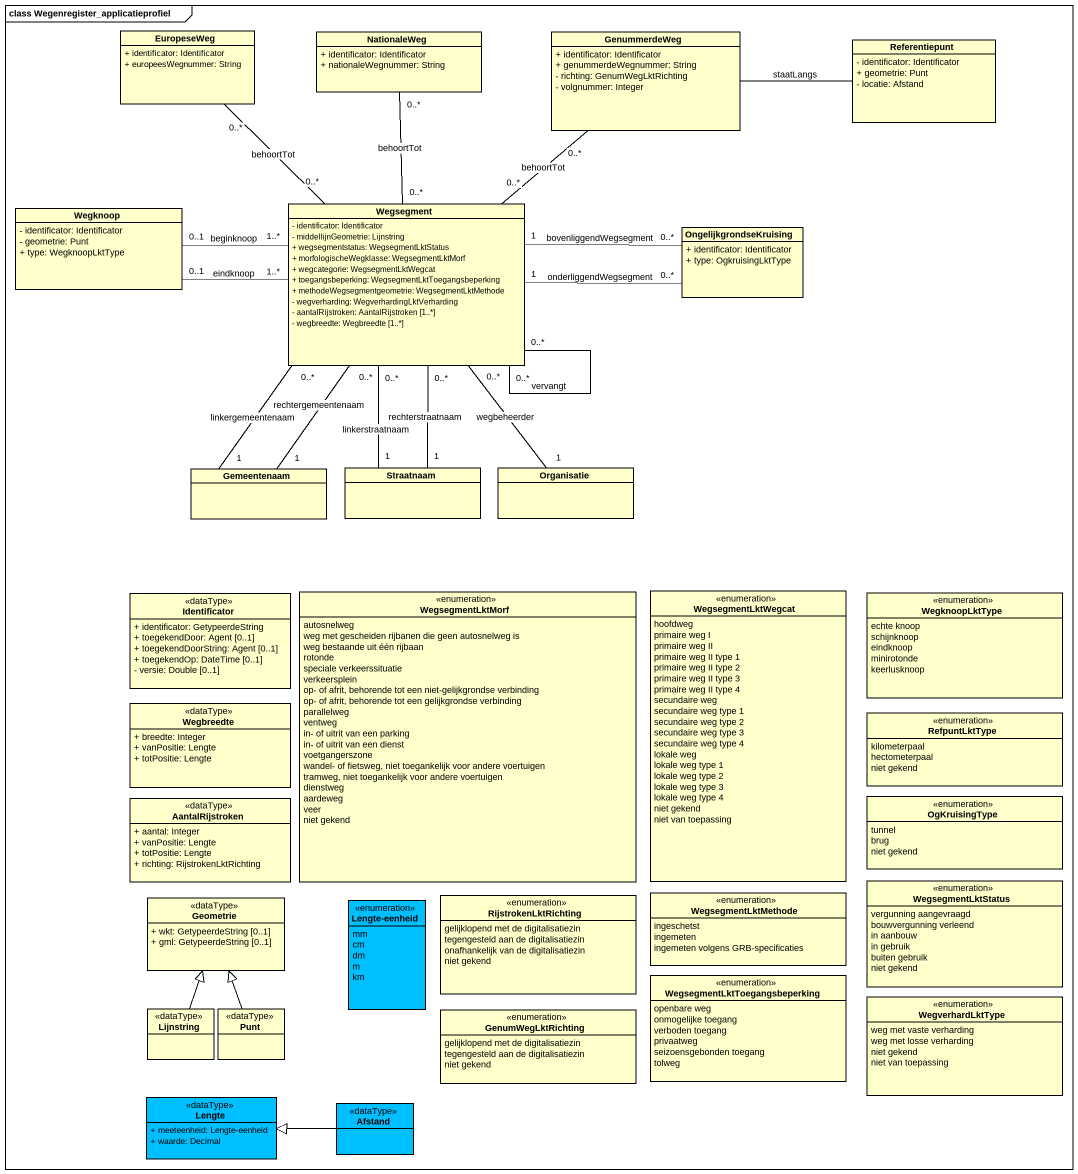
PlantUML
@startuml
mainframe class Wegenregister_applicatieprofiel
hide circle
hide empty members
skinparam classAttributeIconSize 0
class EuropeseWeg {
  + identificator: Identificator
  + europeesWegnummer: String
}
class NationaleWeg {
  + identificator: Identificator
  + nationaleWegnummer: String
}
class GenummerdeWeg {
  + identificator: Identificator
  + genummerdeWegnummer: String
  - richting: GenumWegLktRichting
  - volgnummer: Integer
}
class Referentiepunt {
  - identificator: Identificator
  + geometrie: Punt
  - locatie: Afstand
}
class Wegknoop {
  - identificator: Identificator
  - geometrie: Punt
  + type: WegknoopLktType
}
class Wegsegment {
  - identificator: Identificator
  - middellijnGeometrie: Lijnstring
  + wegsegmentstatus: WegsegmentLktStatus
  + morfologischeWegklasse: WegsegmentLktMorf
  + wegcategorie: WegsegmentLktWegcat
  + toegangsbeperking: WegsegmentLktToegangsbeperking
  + methodeWegsegmentgeometrie: WegsegmentLktMethode
  - wegverharding: WegverhardingLktVerharding
  - aantalRijstroken: AantalRijstroken [1..*]
  - wegbreedte: Wegbreedte [1..*]
}
class OngelijkgrondseKruising {
  + identificator: Identificator
  + type: OgkruisingLktType
}
class Gemeentenaam
class Straatnaam
class Organisatie
class Identificator <<dataType>> {
  + identificator: GetypeerdeString
  + toegekendDoor: Agent [0..1]
  + toegekendDoorString: Agent [0..1]
  + toegekendOp: DateTime [0..1]
  - versie: Double [0..1]
}
enum WegsegmentLktMorf {
  autosnelweg
  weg met gescheiden rijbanen die geen autosnelweg is
  weg bestaande uit één rijbaan
  rotonde
  speciale verkeerssituatie
  verkeersplein
  op- of afrit, behorende tot een niet-gelijkgrondse verbinding
  op- of afrit, behorende tot een gelijkgrondse verbinding
  parallelweg
  ventweg
  in- of uitrit van een parking
  in- of uitrit van een dienst
  voetgangerszone
  wandel- of fietsweg, niet toegankelijk voor andere voertuigen
  tramweg, niet toegankelijk voor andere voertuigen
  dienstweg
  aardeweg
  veer
  niet gekend
}
enum WegsegmentLktWegcat {
  hoofdweg
  primaire weg I
  primaire weg II
  primaire weg II type 1
  primaire weg II type 2
  primaire weg II type 3
  primaire weg II type 4
  secundaire weg
  secundaire weg type 1
  secundaire weg type 2
  secundaire weg type 3
  secundaire weg type 4
  lokale weg
  lokale weg type 1
  lokale weg type 2
  lokale weg type 3
  lokale weg type 4
  niet gekend
  niet van toepassing
}
enum WegknoopLktType {
  echte knoop
  schijnknoop
  eindknoop
  minirotonde
  keerlusknoop
}
class Wegbreedte <<dataType>> {
  + breedte: Integer
  + vanPositie: Lengte
  + totPositie: Lengte
}
enum RefpuntLktType {
  kilometerpaal
  hectometerpaal
  niet gekend
}
class AantalRijstroken <<dataType>> {
  + aantal: Integer
  + vanPositie: Lengte
  + totPositie: Lengte
  + richting: RijstrokenLktRichting
}
enum OgKruisingType {
  tunnel
  brug
  niet gekend
}
enum WegsegmentLktStatus {
  vergunning aangevraagd
  bouwvergunning verleend
  in aanbouw
  in gebruik
  buiten gebruik
  niet gekend
}
class Geometrie <<dataType>> {
  + wkt: GetypeerdeString [0..1]
  + gml: GetypeerdeString [0..1]
}
enum "Lengte-eenheid" as Lengte_eenheid #00BFFF {
  mm
  cm
  dm
  m
  km
}
enum RijstrokenLktRichting {
  gelijklopend met de digitalisatiezin
  tegengesteld aan de digitalisatiezin
  onafhankelijk van de digitalisatiezin
  niet gekend
}
enum WegsegmentLktMethode {
  ingeschetst
  ingemeten
  ingemeten volgens GRB-specificaties
}
enum "WegsegmentLktToegangsbeperking" as WegsegmentLktToegangsbeperki {
  openbare weg
  onmogelijke toegang
  verboden toegang
  privaatweg
  seizoensgebonden toegang
  tolweg
}
enum WegverhardLktType {
  weg met vaste verharding
  weg met losse verharding
  niet gekend
  niet van toepassing
}
class Lijnstring <<dataType>>
class Punt <<dataType>>
enum GenumWegLktRichting {
  gelijklopend met de digitalisatiezin
  tegengesteld aan de digitalisatiezin
  niet gekend
}
class Lengte <<dataType>> #00BFFF {
  + meeteenheid: Lengte-eenheid
  + waarde: Decimal
}
class Afstand <<dataType>> #00BFFF
Referentiepunt -left- GenummerdeWeg : staatLangs
Wegsegment "0..*" -up- "0..*" EuropeseWeg : behoortTot
Wegsegment "0..*" -up- "0..*" NationaleWeg : behoortTot
Wegsegment "0..*" -up- "0..*" GenummerdeWeg : behoortTot
Wegsegment "1..*" -left- "0..1" Wegknoop : eindknoop
Wegsegment "1..*" -left- "0..1" Wegknoop : beginknoop
Wegsegment "0..*" -- "0..*" Wegsegment : vervangt
Wegsegment "0..*" -- "1" Gemeentenaam : linkergemeentenaam
Wegsegment "0..*" -- "1" Gemeentenaam : rechtergemeentenaam
Wegsegment "0..*" -- "1" Straatnaam : rechterstraatnaam
Wegsegment "0..*" -- "1" Straatnaam : linkerstraatnaam
Wegsegment "0..*" -- "1" Organisatie : wegbeheerder
OngelijkgrondseKruising "0..*" -left- "1" Wegsegment : onderliggendWegsegment
OngelijkgrondseKruising "0..*" -left- "1" Wegsegment : bovenliggendWegsegment
Lijnstring -up-|> Geometrie
Punt -up-|> Geometrie
Afstand -left-|> Lengte
@enduml
